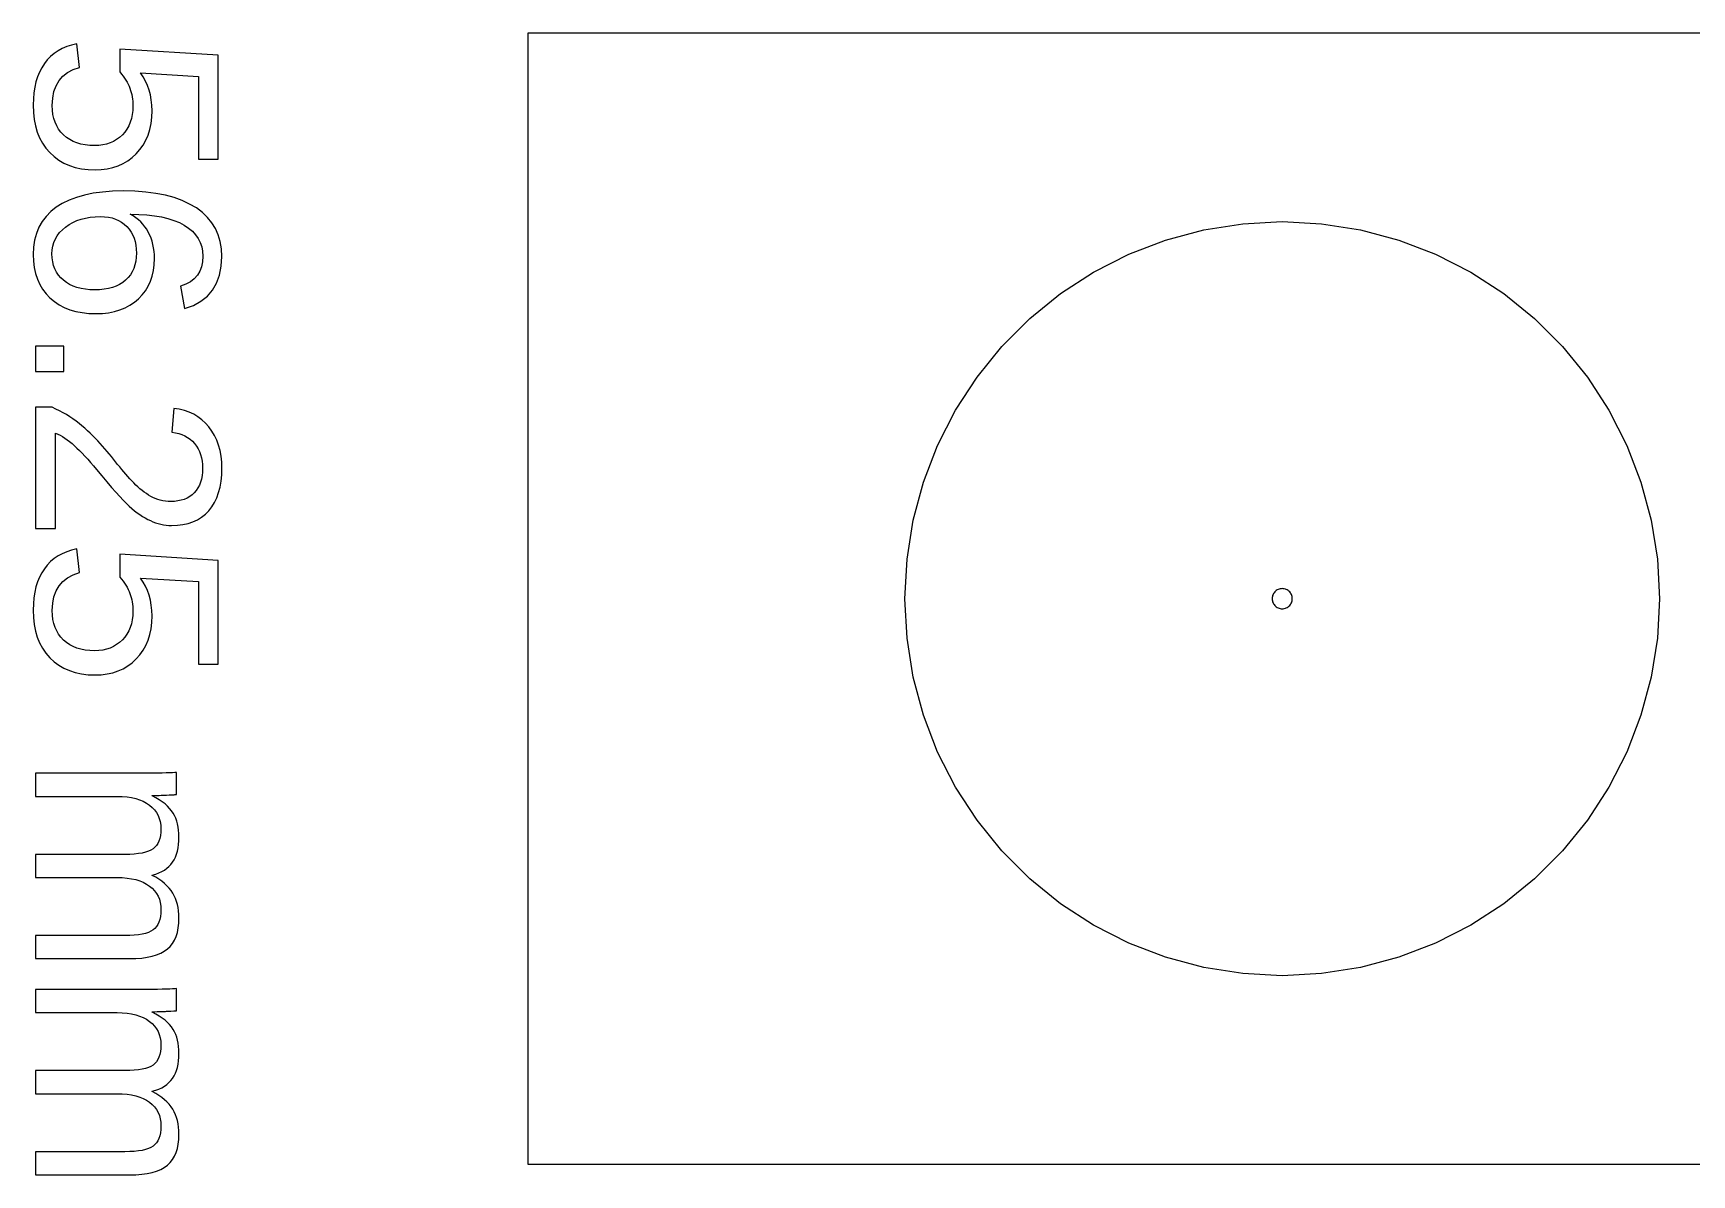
# Model space of a CAD drawing. Header units: metres. Extents: x -25 to 300, y -28 to 56.
# Drawn here: x -24.6 to 57.9, y -0.5 to 56.2 of the extents above; entities that cross this region are included whole.
import ezdxf

# ---------------------------------------------------------------- set-up
doc = ezdxf.new("R2010")
doc.units = ezdxf.units.M

msp = doc.modelspace()

# ---------------------------------------------------------------- linework, layer by layer
for p, q in [((300, 56.25), (0, 56.25)), ((0, 56.25), (0, 0)), ((-23.5414, 55.2385), (-23.7191, 55.0883)), ((-23.3481, 55.3709), (-23.5414, 55.2385)), ((-23.1393, 55.4853), (-23.3481, 55.3709)), ((-22.9149, 55.5817), (-23.1393, 55.4853)), ((-22.6751, 55.6603), (-22.9149, 55.5817)), ((-22.4197, 55.7209), (-22.6751, 55.6603)), ((-22.2845, 54.5465), (-22.4197, 55.7209)), ((-15.3857, 55.1527), (-20.2755, 55.4563)), ((-20.2755, 55.4563), (-20.2755, 54.3199)), ((-24.1581, 54.5309), (-24.2708, 54.3126)), ((-24.0281, 54.7339), (-24.1581, 54.5309)), ((-23.8813, 54.9201), (-24.0281, 54.7339)), ((-23.7191, 55.0883), (-23.8813, 54.9201)), ((-22.875, 54.2901), (-22.6008, 54.4363)), ((-22.6008, 54.4363), (-22.2845, 54.5465)), ((-15.3857, 49.9831), (-15.3857, 55.1527)), ((-24.4442, 53.8301), (-24.5049, 53.5658)), ((-24.3661, 54.079), (-24.4442, 53.8301)), ((-24.2708, 54.3126), (-24.3661, 54.079)), ((-23.5497, 53.3446), (-23.4443, 53.6351)), ((-23.4443, 53.6351), (-23.2967, 53.8896)), ((-23.2967, 53.8896), (-23.1069, 54.1079)), ((-23.1069, 54.1079), (-22.875, 54.2901)), ((-20.2755, 54.3199), (-20.19, 54.2184)), ((-20.19, 54.2184), (-20.1109, 54.1168)), ((-20.1109, 54.1168), (-20.0383, 54.0152)), ((-20.0383, 54.0152), (-19.9722, 53.9136)), ((-19.9722, 53.9136), (-19.9125, 53.812)), ((-19.9125, 53.812), (-19.8592, 53.7104)), ((-19.8592, 53.7104), (-19.8124, 53.6088)), ((-19.8124, 53.6088), (-19.7721, 53.5072)), ((-19.1192, 54.0741), (-19.2553, 54.2686)), ((-19.2553, 54.2686), (-16.3736, 54.0944)), ((-19.0013, 53.8682), (-19.1192, 54.0741)), ((-18.9015, 53.6507), (-19.0013, 53.8682)), ((-18.8199, 53.4218), (-18.9015, 53.6507)), ((-16.3736, 54.0944), (-16.3736, 49.9831)), ((-24.5742, 52.9913), (-24.5829, 52.6811)), ((-24.5482, 53.2862), (-24.5742, 52.9913)), ((-24.5049, 53.5658), (-24.5482, 53.2862)), ((-23.634, 52.6554), (-23.613, 53.0181)), ((-23.613, 53.0181), (-23.5497, 53.3446)), ((-19.7721, 53.5072), (-19.7373, 53.4044)), ((-19.7373, 53.4044), (-19.7071, 53.2996)), ((-19.7071, 53.2996), (-19.6816, 53.1927)), ((-19.6816, 53.1927), (-19.6607, 53.0839)), ((-19.6607, 53.0839), (-19.6445, 52.9731)), ((-19.6445, 52.9731), (-19.6329, 52.8604)), ((-19.6329, 52.8604), (-19.6259, 52.7456)), ((-18.7564, 53.1813), (-18.8199, 53.4218)), ((-18.711, 52.9293), (-18.7564, 53.1813)), ((-18.6838, 52.6659), (-18.711, 52.9293)), ((-24.5829, 52.6811), (-24.57, 52.3122)), ((-24.57, 52.3122), (-24.5315, 51.964)), ((-24.5315, 51.964), (-24.4673, 51.6365)), ((-23.6253, 52.4277), (-23.634, 52.6554)), ((-23.599, 52.2126), (-23.6253, 52.4277)), ((-23.5551, 52.0104), (-23.599, 52.2126)), ((-23.4937, 51.8208), (-23.5551, 52.0104)), ((-19.6976, 52.0036), (-19.7552, 51.8184)), ((-19.6565, 52.2004), (-19.6976, 52.0036)), ((-19.6318, 52.4088), (-19.6565, 52.2004)), ((-19.6236, 52.6288), (-19.6318, 52.4088)), ((-19.6259, 52.7456), (-19.6236, 52.6288)), ((-18.7238, 51.7536), (-18.687, 52.0637)), ((-18.687, 52.0637), (-18.6748, 52.3909)), ((-18.6748, 52.3909), (-18.6838, 52.6659)), ((-24.4673, 51.6365), (-24.3773, 51.3297)), ((-24.3773, 51.3297), (-24.2617, 51.0436)), ((-23.4147, 51.644), (-23.4937, 51.8208)), ((-23.3182, 51.4799), (-23.4147, 51.644)), ((-23.2041, 51.3285), (-23.3182, 51.4799)), ((-23.0725, 51.1898), (-23.2041, 51.3285)), ((-22.9256, 51.0658), (-23.0725, 51.1898)), ((-20.1499, 51.1936), (-20.2865, 51.0687)), ((-20.0265, 51.3324), (-20.1499, 51.1936)), ((-19.9196, 51.4828), (-20.0265, 51.3324)), ((-19.8292, 51.6448), (-19.9196, 51.4828)), ((-19.7552, 51.8184), (-19.8292, 51.6448)), ((-18.9811, 50.9257), (-18.8708, 51.1846)), ((-18.8708, 51.1846), (-18.785, 51.4606)), ((-18.785, 51.4606), (-18.7238, 51.7536)), ((-24.2617, 51.0436), (-24.1204, 50.7782)), ((-24.1204, 50.7782), (-23.9533, 50.5335)), ((-23.9533, 50.5335), (-23.7606, 50.3095)), ((-23.7606, 50.3095), (-23.5453, 50.109)), ((-22.7655, 50.9583), (-22.9256, 51.0658)), ((-22.5923, 50.8674), (-22.7655, 50.9583)), ((-22.4059, 50.793), (-22.5923, 50.8674)), ((-22.2063, 50.7351), (-22.4059, 50.793)), ((-21.9937, 50.6937), (-22.2063, 50.7351)), ((-21.7679, 50.6689), (-21.9937, 50.6937)), ((-21.5289, 50.6607), (-21.7679, 50.6689)), ((-21.3208, 50.669), (-21.5289, 50.6607)), ((-21.1229, 50.694), (-21.3208, 50.669)), ((-20.9353, 50.7356), (-21.1229, 50.694)), ((-20.7578, 50.7939), (-20.9353, 50.7356)), ((-20.5905, 50.8689), (-20.7578, 50.7939)), ((-20.4334, 50.9604), (-20.5905, 50.8689)), ((-20.2865, 51.0687), (-20.4334, 50.9604)), ((-19.459, 50.2514), (-19.2752, 50.4591)), ((-19.2752, 50.4591), (-19.1159, 50.6839)), ((-19.1159, 50.6839), (-18.9811, 50.9257)), ((-23.5453, 50.109), (-23.3108, 49.9352)), ((-23.3108, 49.9352), (-23.0573, 49.7881)), ((-23.0573, 49.7881), (-22.7847, 49.6678)), ((-22.7847, 49.6678), (-22.4929, 49.5742)), ((-22.4929, 49.5742), (-22.1821, 49.5074)), ((-22.1821, 49.5074), (-21.8522, 49.4673)), ((-21.8522, 49.4673), (-21.5032, 49.4539)), ((-21.5032, 49.4539), (-21.1956, 49.4664)), ((-21.1956, 49.4664), (-20.9029, 49.5038)), ((-20.9029, 49.5038), (-20.6251, 49.5661)), ((-20.6251, 49.5661), (-20.3621, 49.6533)), ((-20.3621, 49.6533), (-20.114, 49.7655)), ((-20.114, 49.7655), (-19.8808, 49.9025)), ((-19.8808, 49.9025), (-19.6624, 50.0645)), ((-19.6624, 50.0645), (-19.459, 50.2514)), ((-16.3736, 49.9831), (-15.3857, 49.9831)), ((-22.8004, 47.9433), (-23.1355, 47.7782)), ((-22.4328, 48.0829), (-22.8004, 47.9433)), ((-22.0326, 48.1972), (-22.4328, 48.0829)), ((-21.5998, 48.2861), (-22.0326, 48.1972)), ((-21.1345, 48.3496), (-21.5998, 48.2861)), ((-20.6366, 48.3877), (-21.1345, 48.3496)), ((-20.1061, 48.4004), (-20.6366, 48.3877)), ((-19.5316, 48.3872), (-20.1061, 48.4004)), ((-18.9914, 48.3476), (-19.5316, 48.3872)), ((-18.4855, 48.2816), (-18.9914, 48.3476)), ((-18.014, 48.1891), (-18.4855, 48.2816)), ((-17.5769, 48.0703), (-18.014, 48.1891)), ((-17.1741, 47.925), (-17.5769, 48.0703)), ((-16.8057, 47.7534), (-17.1741, 47.925)), ((-23.9389, 47.1357), (-24.1357, 46.8758)), ((-23.7063, 47.373), (-23.9389, 47.1357)), ((-23.438, 47.5877), (-23.7063, 47.373)), ((-23.1355, 47.7782), (-23.438, 47.5877)), ((-22.4128, 46.926), (-22.2022, 46.999)), ((-22.2022, 46.999), (-21.9797, 47.0559)), ((-21.9797, 47.0559), (-21.7453, 47.0965)), ((-21.7453, 47.0965), (-21.4989, 47.1208)), ((-21.4989, 47.1208), (-21.2405, 47.129)), ((-21.2405, 47.129), (-21.037, 47.1211)), ((-21.037, 47.1211), (-20.8447, 47.0977)), ((-20.8447, 47.0977), (-20.6637, 47.0587)), ((-20.6637, 47.0587), (-20.4939, 47.004)), ((-20.4939, 47.004), (-20.3354, 46.9338)), ((-19.6116, 47.162), (-19.754, 47.2451)), ((-19.754, 47.2451), (-19.328, 47.2365)), ((-19.4779, 47.0709), (-19.6116, 47.162)), ((-19.3531, 46.9717), (-19.4779, 47.0709)), ((-19.328, 47.2365), (-18.9279, 47.211)), ((-18.9279, 47.211), (-18.5538, 47.1684)), ((-18.5538, 47.1684), (-18.2056, 47.1087)), ((-18.2056, 47.1087), (-17.8833, 47.032)), ((-17.8833, 47.032), (-17.587, 46.9383)), ((-16.4716, 47.5553), (-16.8057, 47.7534)), ((-16.1742, 47.3326), (-16.4716, 47.5553)), ((-15.9165, 47.0876), (-16.1742, 47.3326)), ((-15.6985, 46.8201), (-15.9165, 47.0876)), ((-24.4219, 46.2884), (-24.5113, 45.9608)), ((-24.2967, 46.5934), (-24.4219, 46.2884)), ((-24.1357, 46.8758), (-24.2967, 46.5934)), ((-23.4787, 46.0162), (-23.3838, 46.1782)), ((-23.3838, 46.1782), (-23.2678, 46.3311)), ((-23.2678, 46.3311), (-23.1308, 46.4748)), ((-23.1308, 46.4748), (-22.9726, 46.6093)), ((-22.9726, 46.6093), (-22.7979, 46.7311)), ((-22.7979, 46.7311), (-22.6113, 46.8367)), ((-22.6113, 46.8367), (-22.4128, 46.926)), ((-20.3354, 46.9338), (-20.1881, 46.8479)), ((-20.1881, 46.8479), (-20.052, 46.7464)), ((-20.052, 46.7464), (-19.9272, 46.6293)), ((-19.9272, 46.6293), (-19.8154, 46.4993)), ((-19.8154, 46.4993), (-19.7186, 46.3595)), ((-19.7186, 46.3595), (-19.6366, 46.2098)), ((-19.6366, 46.2098), (-19.5696, 46.0504)), ((-19.237, 46.8644), (-19.3531, 46.9717)), ((-19.1297, 46.749), (-19.237, 46.8644)), ((-19.0311, 46.6255), (-19.1297, 46.749)), ((-18.9413, 46.4939), (-19.0311, 46.6255)), ((-18.8603, 46.3543), (-18.9413, 46.4939)), ((-18.7883, 46.2079), (-18.8603, 46.3543)), ((-18.7258, 46.0564), (-18.7883, 46.2079)), ((-17.587, 46.9383), (-17.3166, 46.8275)), ((-17.3166, 46.8275), (-17.0721, 46.6997)), ((-17.0721, 46.6997), (-16.8548, 46.5564)), ((-16.8548, 46.5564), (-16.6665, 46.399)), ((-16.6665, 46.399), (-16.5072, 46.2276)), ((-16.5072, 46.2276), (-16.3769, 46.0421)), ((-15.5201, 46.5303), (-15.6985, 46.8201)), ((-15.3814, 46.2182), (-15.5201, 46.5303)), ((-15.2822, 45.8837), (-15.3814, 46.2182)), ((31.7059, 45.9573), (33.6017, 46.4653)), ((33.6017, 46.4653), (35.5401, 46.7723)), ((35.5401, 46.7723), (37.5, 46.875)), ((37.5, 46.875), (39.4599, 46.7723)), ((39.4599, 46.7723), (41.3983, 46.4653)), ((41.3983, 46.4653), (43.2941, 45.9573)), ((-24.565, 45.6106), (-24.5829, 45.2379)), ((-24.5113, 45.9608), (-24.565, 45.6106)), ((-23.6474, 45.276), (-23.6368, 45.4748)), ((-23.6368, 45.4748), (-23.6052, 45.6645)), ((-23.6052, 45.6645), (-23.5525, 45.8449)), ((-23.5525, 45.8449), (-23.4787, 46.0162)), ((-19.5696, 46.0504), (-19.5175, 45.8813)), ((-19.5175, 45.8813), (-19.4802, 45.7023)), ((-19.4802, 45.7023), (-19.4578, 45.5135)), ((-19.4578, 45.5135), (-19.4504, 45.315)), ((-18.673, 45.8997), (-18.7258, 46.0564)), ((-18.6298, 45.7378), (-18.673, 45.8997)), ((-18.5962, 45.5707), (-18.6298, 45.7378)), ((-18.5722, 45.3983), (-18.5962, 45.5707)), ((-18.5578, 45.2208), (-18.5722, 45.3983)), ((-16.3769, 46.0421), (-16.2755, 45.8426)), ((-16.2755, 45.8426), (-16.2031, 45.6291)), ((-16.2031, 45.6291), (-16.1596, 45.4015)), ((-16.1596, 45.4015), (-16.1451, 45.1599)), ((-15.2228, 45.5268), (-15.2822, 45.8837)), ((-15.203, 45.1475), (-15.2228, 45.5268)), ((29.8737, 45.254), (31.7059, 45.9573)), ((43.2941, 45.9573), (45.1263, 45.254)), ((-24.5829, 45.2379), (-24.5698, 44.9034)), ((-24.5698, 44.9034), (-24.5307, 44.5875)), ((-24.5307, 44.5875), (-24.4654, 44.2902)), ((-23.6385, 45.072), (-23.6474, 45.276)), ((-23.6119, 44.8793), (-23.6385, 45.072)), ((-23.5676, 44.6979), (-23.6119, 44.8793)), ((-23.5056, 44.5277), (-23.5676, 44.6979)), ((-23.4258, 44.3688), (-23.5056, 44.5277)), ((-19.5851, 44.5453), (-19.6608, 44.3827)), ((-19.5262, 44.7198), (-19.5851, 44.5453)), ((-19.4841, 44.9063), (-19.5262, 44.7198)), ((-19.4588, 45.1047), (-19.4841, 44.9063)), ((-19.4504, 45.315), (-19.4588, 45.1047)), ((-18.6024, 44.441), (-18.5653, 44.7314)), ((-18.5653, 44.7314), (-18.5529, 45.0381)), ((-18.5529, 45.0381), (-18.5578, 45.2208)), ((-16.2145, 44.6331), (-16.3012, 44.4078)), ((-16.1625, 44.8838), (-16.2145, 44.6331)), ((-16.1451, 45.1599), (-16.1625, 44.8838)), ((-15.3187, 44.2134), (-15.2319, 44.6567)), ((-15.2319, 44.6567), (-15.203, 45.1475)), ((28.125, 44.363), (29.8737, 45.254)), ((45.1263, 45.254), (46.875, 44.363)), ((-24.4654, 44.2902), (-24.374, 44.0114)), ((-24.374, 44.0114), (-24.2565, 43.7513)), ((-24.2565, 43.7513), (-24.1129, 43.5097)), ((-23.3283, 44.2212), (-23.4258, 44.3688)), ((-23.2131, 44.0849), (-23.3283, 44.2212)), ((-23.0802, 43.9598), (-23.2131, 44.0849)), ((-22.9315, 43.8478), (-23.0802, 43.9598)), ((-22.7695, 43.7508), (-22.9315, 43.8478)), ((-22.5943, 43.6687), (-22.7695, 43.7508)), ((-20.2863, 43.7545), (-20.4563, 43.6713)), ((-20.1306, 43.8529), (-20.2863, 43.7545)), ((-19.9891, 43.9664), (-20.1306, 43.8529)), ((-19.8628, 44.0933), (-19.9891, 43.9664)), ((-19.7534, 44.232), (-19.8628, 44.0933)), ((-19.6608, 44.3827), (-19.7534, 44.232)), ((-18.8619, 43.6675), (-18.7507, 43.9091)), ((-18.7507, 43.9091), (-18.6642, 44.1669)), ((-18.6642, 44.1669), (-18.6024, 44.441)), ((-16.9947, 43.761), (-17.2548, 43.6629)), ((-16.7693, 43.8845), (-16.9947, 43.761)), ((-16.5786, 44.0335), (-16.7693, 43.8845)), ((-16.4226, 44.2079), (-16.5786, 44.0335)), ((-16.3012, 44.4078), (-16.4226, 44.2079)), ((-15.666, 43.4697), (-15.4634, 43.8177)), ((-15.4634, 43.8177), (-15.3187, 44.2134)), ((26.479, 43.2941), (28.125, 44.363)), ((46.875, 44.363), (48.521, 43.2941)), ((-24.1129, 43.5097), (-23.9431, 43.2867)), ((-23.9431, 43.2867), (-23.7473, 43.0823)), ((-23.7473, 43.0823), (-23.5289, 42.8992)), ((-23.5289, 42.8992), (-23.2915, 42.7405)), ((-22.4059, 43.6015), (-22.5943, 43.6687)), ((-22.2041, 43.5492), (-22.4059, 43.6015)), ((-21.9892, 43.5119), (-22.2041, 43.5492)), ((-21.7609, 43.4895), (-21.9892, 43.5119)), ((-21.5194, 43.482), (-21.7609, 43.4895)), ((-21.2783, 43.4896), (-21.5194, 43.482)), ((-21.0515, 43.5123), (-21.2783, 43.4896)), ((-20.8389, 43.5502), (-21.0515, 43.5123)), ((-20.6405, 43.6031), (-20.8389, 43.5502)), ((-20.4563, 43.6713), (-20.6405, 43.6031)), ((-19.5498, 42.8671), (-19.3438, 43.0405)), ((-19.3438, 43.0405), (-19.1584, 43.2332)), ((-19.1584, 43.2332), (-18.9978, 43.4422)), ((-18.9978, 43.4422), (-18.8619, 43.6675)), ((-17.2548, 43.6629), (-17.055, 42.5532)), ((-16.6209, 42.7109), (-16.2447, 42.9162)), ((-16.2447, 42.9162), (-15.9264, 43.1692)), ((-15.9264, 43.1692), (-15.666, 43.4697)), ((24.9538, 42.059), (26.479, 43.2941)), ((48.521, 43.2941), (50.0462, 42.059)), ((-23.2915, 42.7405), (-23.0351, 42.6062)), ((-23.0351, 42.6062), (-22.7597, 42.4963)), ((-22.7597, 42.4963), (-22.4653, 42.4109)), ((-22.4653, 42.4109), (-22.1518, 42.3498)), ((-22.1518, 42.3498), (-21.8194, 42.3132)), ((-21.8194, 42.3132), (-21.468, 42.301)), ((-21.468, 42.301), (-21.1429, 42.3125)), ((-21.1429, 42.3125), (-20.8349, 42.3472)), ((-20.8349, 42.3472), (-20.5438, 42.405)), ((-20.5438, 42.405), (-20.2698, 42.4859)), ((-20.2698, 42.4859), (-20.0128, 42.5898)), ((-20.0128, 42.5898), (-19.7728, 42.7169)), ((-19.7728, 42.7169), (-19.5498, 42.8671)), ((-17.055, 42.5532), (-16.6209, 42.7109)), ((23.566, 40.6712), (24.9538, 42.059)), ((50.0462, 42.059), (51.434, 40.6712)), ((-23.0602, 40.686), (-24.4611, 40.686)), ((-24.4611, 40.686), (-24.4611, 39.4278)), ((-23.0602, 39.4278), (-23.0602, 40.686)), ((22.3309, 39.146), (23.566, 40.6712)), ((51.434, 40.6712), (52.6691, 39.146)), ((-24.4611, 39.4278), (-23.0602, 39.4278)), ((21.262, 37.5), (22.3309, 39.146)), ((52.6691, 39.146), (53.738, 37.5)), ((-23.6407, 37.6419), (-24.4611, 37.6419)), ((-24.4611, 37.6419), (-24.4611, 31.6205)), ((-23.4541, 37.5573), (-23.6407, 37.6419)), ((-23.2731, 37.4682), (-23.4541, 37.5573)), ((-23.0976, 37.3746), (-23.2731, 37.4682)), ((-22.9277, 37.2765), (-23.0976, 37.3746)), ((-22.7633, 37.1738), (-22.9277, 37.2765)), ((-22.6045, 37.0666), (-22.7633, 37.1738)), ((-17.5841, 37.5896), (-17.6936, 36.4028)), ((-17.3184, 37.5468), (-17.5841, 37.5896)), ((-17.0666, 37.4832), (-17.3184, 37.5468)), ((-16.8288, 37.3987), (-17.0666, 37.4832)), ((-16.6048, 37.2934), (-16.8288, 37.3987)), ((-16.3948, 37.1672), (-16.6048, 37.2934)), ((-16.1987, 37.0202), (-16.3948, 37.1672)), ((20.371, 35.7513), (21.262, 37.5)), ((53.738, 37.5), (54.629, 35.7513)), ((-23.4732, 36.3638), (-23.3594, 36.3116)), ((-23.4732, 31.6205), (-23.4732, 36.3638)), ((-23.3594, 36.3116), (-23.2444, 36.2518)), ((-22.4512, 36.9549), (-22.6045, 37.0666)), ((-22.3036, 36.8387), (-22.4512, 36.9549)), ((-22.1604, 36.7192), (-22.3036, 36.8387)), ((-22.0207, 36.5983), (-22.1604, 36.7192)), ((-21.8844, 36.4758), (-22.0207, 36.5983)), ((-21.7516, 36.3519), (-21.8844, 36.4758)), ((-21.6222, 36.2265), (-21.7516, 36.3519)), ((-17.6936, 36.4028), (-17.5164, 36.3757)), ((-17.5164, 36.3757), (-17.3495, 36.3361)), ((-17.3495, 36.3361), (-17.1927, 36.2842)), ((-17.1927, 36.2842), (-17.0462, 36.2198)), ((-16.0165, 36.8523), (-16.1987, 37.0202)), ((-15.8482, 36.6636), (-16.0165, 36.8523)), ((-15.697, 36.4573), (-15.8482, 36.6636)), ((-15.5659, 36.2368), (-15.697, 36.4573)), ((-23.2444, 36.2518), (-23.1284, 36.1844)), ((-23.1284, 36.1844), (-23.0112, 36.1092)), ((-23.0112, 36.1092), (-22.8928, 36.0264)), ((-22.8928, 36.0264), (-22.7734, 35.9359)), ((-22.7734, 35.9359), (-22.6528, 35.8377)), ((-22.6528, 35.8377), (-22.531, 35.7319)), ((-22.531, 35.7319), (-22.4069, 35.6172)), ((-22.4069, 35.6172), (-22.279, 35.4931)), ((-22.279, 35.4931), (-22.1473, 35.3595)), ((-21.4963, 36.0996), (-21.6222, 36.2265)), ((-21.3738, 35.9712), (-21.4963, 36.0996)), ((-21.2548, 35.8413), (-21.3738, 35.9712)), ((-21.1386, 35.7106), (-21.2548, 35.8413)), ((-21.0244, 35.5802), (-21.1386, 35.7106)), ((-20.9124, 35.4502), (-21.0244, 35.5802)), ((-20.8025, 35.3205), (-20.9124, 35.4502)), ((-17.0462, 36.2198), (-16.9098, 36.1431)), ((-16.9098, 36.1431), (-16.7837, 36.0539)), ((-16.7837, 36.0539), (-16.6677, 35.9524)), ((-16.6677, 35.9524), (-16.562, 35.8384)), ((-16.562, 35.8384), (-16.4674, 35.714)), ((-16.4674, 35.714), (-16.3855, 35.5814)), ((-16.3855, 35.5814), (-16.3161, 35.4406)), ((-15.455, 36.002), (-15.5659, 36.2368)), ((-15.3643, 35.753), (-15.455, 36.002)), ((-15.2937, 35.4898), (-15.3643, 35.753)), ((-15.2433, 35.2123), (-15.2937, 35.4898)), ((19.6677, 33.9191), (20.371, 35.7513)), ((54.629, 35.7513), (55.3323, 33.9191)), ((-22.1473, 35.3595), (-22.0119, 35.2165)), ((-22.0119, 35.2165), (-21.8727, 35.064)), ((-21.8727, 35.064), (-21.7298, 34.9021)), ((-21.7298, 34.9021), (-21.5832, 34.7307)), ((-21.5832, 34.7307), (-21.4328, 34.5498)), ((-20.6947, 35.1911), (-20.8025, 35.3205)), ((-20.589, 35.062), (-20.6947, 35.1911)), ((-20.4855, 34.9333), (-20.589, 35.062)), ((-20.384, 34.8049), (-20.4855, 34.9333)), ((-20.2836, 34.6782), (-20.384, 34.8049)), ((-20.1832, 34.5547), (-20.2836, 34.6782)), ((-16.3161, 35.4406), (-16.2593, 35.2917)), ((-16.2593, 35.2917), (-16.2152, 35.1346)), ((-16.2152, 35.1346), (-16.1837, 34.9694)), ((-16.1837, 34.9694), (-16.1648, 34.7961)), ((-16.1648, 34.7961), (-16.1585, 34.6145)), ((-15.213, 34.9205), (-15.2433, 35.2123)), ((-15.203, 34.6145), (-15.213, 34.9205)), ((-21.4328, 34.5498), (-21.1667, 34.2263)), ((-21.1667, 34.2263), (-20.9187, 33.9301)), ((-20.9187, 33.9301), (-20.6886, 33.661)), ((-20.0828, 34.4342), (-20.1832, 34.5547)), ((-19.9824, 34.3169), (-20.0828, 34.4342)), ((-19.882, 34.2027), (-19.9824, 34.3169)), ((-19.7816, 34.0916), (-19.882, 34.2027)), ((-19.6812, 33.9837), (-19.7816, 34.0916)), ((-19.5808, 33.8789), (-19.6812, 33.9837)), ((-19.4798, 33.7781), (-19.5808, 33.8789)), ((-16.2624, 33.9189), (-16.3209, 33.7717)), ((-16.2169, 34.0767), (-16.2624, 33.9189)), ((-16.1844, 34.2453), (-16.2169, 34.0767)), ((-16.165, 34.4246), (-16.1844, 34.2453)), ((-16.1585, 34.6145), (-16.165, 34.4246)), ((-15.2945, 33.6733), (-15.2437, 33.9672)), ((-15.2437, 33.9672), (-15.2131, 34.2809)), ((-15.2131, 34.2809), (-15.203, 34.6145)), ((19.1597, 32.0233), (19.6677, 33.9191)), ((55.3323, 33.9191), (55.8403, 32.0233)), ((-20.6886, 33.661), (-20.4765, 33.4192)), ((-20.4765, 33.4192), (-20.2825, 33.2047)), ((-20.2825, 33.2047), (-20.1064, 33.0174)), ((-20.1064, 33.0174), (-19.9483, 32.8573)), ((-19.3776, 33.6823), (-19.4798, 33.7781)), ((-19.2742, 33.5913), (-19.3776, 33.6823)), ((-19.1696, 33.5054), (-19.2742, 33.5913)), ((-19.0639, 33.4243), (-19.1696, 33.5054)), ((-18.9569, 33.3482), (-19.0639, 33.4243)), ((-18.8488, 33.277), (-18.9569, 33.3482)), ((-18.7395, 33.2108), (-18.8488, 33.277)), ((-18.6275, 33.151), (-18.7395, 33.2108)), ((-18.5119, 33.0992), (-18.6275, 33.151)), ((-18.3927, 33.0554), (-18.5119, 33.0992)), ((-18.2698, 33.0195), (-18.3927, 33.0554)), ((-18.1433, 32.9916), (-18.2698, 33.0195)), ((-18.0132, 32.9717), (-18.1433, 32.9916)), ((-17.3868, 32.9832), (-17.5592, 32.9626)), ((-17.225, 33.0174), (-17.3868, 32.9832)), ((-17.0738, 33.0654), (-17.225, 33.0174)), ((-16.9331, 33.1271), (-17.0738, 33.0654)), ((-16.8029, 33.2025), (-16.9331, 33.1271)), ((-16.6834, 33.2916), (-16.8029, 33.2025)), ((-16.5744, 33.3945), (-16.6834, 33.2916)), ((-16.4769, 33.5095), (-16.5744, 33.3945)), ((-16.3924, 33.6353), (-16.4769, 33.5095)), ((-16.3209, 33.7717), (-16.3924, 33.6353)), ((-15.5691, 32.9108), (-15.4572, 33.1451)), ((-15.4572, 33.1451), (-15.3657, 33.3992)), ((-15.3657, 33.3992), (-15.2945, 33.6733)), ((-19.9483, 32.8573), (-19.8082, 32.7245)), ((-19.8082, 32.7245), (-19.6769, 32.6087)), ((-19.6769, 32.6087), (-19.5456, 32.5004)), ((-19.5456, 32.5004), (-19.4144, 32.3994)), ((-19.4144, 32.3994), (-19.2831, 32.3057)), ((-19.2831, 32.3057), (-19.1519, 32.2195)), ((-19.1519, 32.2195), (-19.0208, 32.1406)), ((-17.8795, 32.9597), (-18.0132, 32.9717)), ((-17.7421, 32.9557), (-17.8795, 32.9597)), ((-17.5592, 32.9626), (-17.7421, 32.9557)), ((-16.4191, 32.0512), (-16.2136, 32.1783)), ((-16.2136, 32.1783), (-16.0252, 32.3285)), ((-16.0252, 32.3285), (-15.8539, 32.5018)), ((-15.8539, 32.5018), (-15.7014, 32.6963)), ((-15.7014, 32.6963), (-15.5691, 32.9108)), ((-24.4611, 31.6205), (-23.4732, 31.6205)), ((-19.0208, 32.1406), (-18.8896, 32.0691)), ((-18.8896, 32.0691), (-18.7585, 32.005)), ((-18.7585, 32.005), (-18.6273, 31.9481)), ((-18.6273, 31.9481), (-18.4959, 31.8988)), ((-18.4959, 31.8988), (-18.3643, 31.8571)), ((-18.3643, 31.8571), (-18.2325, 31.823)), ((-18.2325, 31.823), (-18.1004, 31.7964)), ((-18.1004, 31.7964), (-17.9682, 31.7775)), ((-17.9682, 31.7775), (-17.8357, 31.7661)), ((-17.8357, 31.7661), (-17.7031, 31.7623)), ((-17.7031, 31.7623), (-17.4121, 31.7739)), ((-17.4121, 31.7739), (-17.1382, 31.8085)), ((-17.1382, 31.8085), (-16.8814, 31.8663)), ((-16.8814, 31.8663), (-16.6417, 31.9472)), ((-16.6417, 31.9472), (-16.4191, 32.0512)), ((18.8527, 30.0849), (19.1597, 32.0233)), ((55.8403, 32.0233), (56.1473, 30.0849)), ((-22.6751, 30.5378), (-22.9149, 30.4593)), ((-22.4197, 30.5984), (-22.6751, 30.5378)), ((-22.2845, 29.424), (-22.4197, 30.5984)), ((-23.8813, 29.7976), (-24.0281, 29.6115)), ((-23.7191, 29.9658), (-23.8813, 29.7976)), ((-23.5414, 30.1161), (-23.7191, 29.9658)), ((-23.3481, 30.2484), (-23.5414, 30.1161)), ((-23.1393, 30.3628), (-23.3481, 30.2484)), ((-22.9149, 30.4593), (-23.1393, 30.3628)), ((-15.3857, 30.0302), (-20.2755, 30.3338)), ((-20.2755, 30.3338), (-20.2755, 29.1975)), ((-15.3857, 24.8606), (-15.3857, 30.0302)), ((18.75, 28.125), (18.8527, 30.0849)), ((56.1473, 30.0849), (56.25, 28.125)), ((-24.3661, 28.9566), (-24.4442, 28.7076)), ((-24.2708, 29.1902), (-24.3661, 28.9566)), ((-24.1581, 29.4085), (-24.2708, 29.1902)), ((-24.0281, 29.6115), (-24.1581, 29.4085)), ((-23.2967, 28.7671), (-23.1069, 28.9854)), ((-23.1069, 28.9854), (-22.875, 29.1677)), ((-22.875, 29.1677), (-22.6008, 29.3139)), ((-22.6008, 29.3139), (-22.2845, 29.424)), ((-20.2755, 29.1975), (-20.19, 29.0959)), ((-20.19, 29.0959), (-20.1109, 28.9943)), ((-20.1109, 28.9943), (-20.0383, 28.8927)), ((-20.0383, 28.8927), (-19.9722, 28.7911)), ((-19.1192, 28.9517), (-19.2553, 29.1461)), ((-19.2553, 29.1461), (-16.3736, 28.972)), ((-19.0013, 28.7457), (-19.1192, 28.9517)), ((-16.3736, 28.972), (-16.3736, 24.8606)), ((-24.5482, 28.1638), (-24.5742, 27.8689)), ((-24.5049, 28.4434), (-24.5482, 28.1638)), ((-24.4442, 28.7076), (-24.5049, 28.4434)), ((-23.613, 27.8956), (-23.5497, 28.2222)), ((-23.5497, 28.2222), (-23.4443, 28.5127)), ((-23.4443, 28.5127), (-23.2967, 28.7671)), ((-19.9722, 28.7911), (-19.9125, 28.6895)), ((-19.9125, 28.6895), (-19.8592, 28.588)), ((-19.8592, 28.588), (-19.8124, 28.4864)), ((-19.8124, 28.4864), (-19.7721, 28.3848)), ((-19.7721, 28.3848), (-19.7373, 28.2819)), ((-19.7373, 28.2819), (-19.7071, 28.1771)), ((-19.7071, 28.1771), (-19.6816, 28.0703)), ((-19.6816, 28.0703), (-19.6607, 27.9615)), ((-18.9015, 28.5283), (-19.0013, 28.7457)), ((-18.8199, 28.2993), (-18.9015, 28.5283)), ((-18.7564, 28.0589), (-18.8199, 28.2993)), ((-18.711, 27.8069), (-18.7564, 28.0589)), ((18.8527, 26.1651), (18.75, 28.125)), ((37.0027, 28.1773), (37, 28.125)), ((37, 28.125), (37.0027, 28.0727)), ((37.0109, 28.2289), (37.0027, 28.1773)), ((37.0027, 28.0727), (37.0109, 28.021)), ((37.0245, 28.2795), (37.0109, 28.2289)), ((37.0432, 28.3284), (37.0245, 28.2795)), ((37.067, 28.375), (37.0432, 28.3284)), ((37.0955, 28.4189), (37.067, 28.375)), ((37.1284, 28.4596), (37.0955, 28.4189)), ((37.1654, 28.4966), (37.1284, 28.4596)), ((37.2061, 28.5295), (37.1654, 28.4966)), ((37.25, 28.558), (37.2061, 28.5295)), ((37.2966, 28.5818), (37.25, 28.558)), ((37.3455, 28.6005), (37.2966, 28.5818)), ((37.396, 28.6141), (37.3455, 28.6005)), ((37.4477, 28.6223), (37.396, 28.6141)), ((37.5, 28.625), (37.4477, 28.6223)), ((37.5523, 28.6223), (37.5, 28.625)), ((37.6039, 28.6141), (37.5523, 28.6223)), ((37.6545, 28.6005), (37.6039, 28.6141)), ((37.7034, 28.5818), (37.6545, 28.6005)), ((37.75, 28.558), (37.7034, 28.5818)), ((37.7939, 28.5295), (37.75, 28.558)), ((37.8346, 28.4966), (37.7939, 28.5295)), ((37.8716, 28.4596), (37.8346, 28.4966)), ((37.9045, 28.4189), (37.8716, 28.4596)), ((37.933, 28.375), (37.9045, 28.4189)), ((37.9568, 28.3284), (37.933, 28.375)), ((37.9755, 28.2795), (37.9568, 28.3284)), ((37.9891, 28.2289), (37.9755, 28.2795)), ((37.9973, 28.1773), (37.9891, 28.2289)), ((37.9891, 28.021), (37.9973, 28.0727)), ((38, 28.125), (37.9973, 28.1773)), ((37.9973, 28.0727), (38, 28.125)), ((56.25, 28.125), (56.1473, 26.1651)), ((-24.5742, 27.8689), (-24.5829, 27.5587)), ((-24.5829, 27.5587), (-24.57, 27.1898)), ((-23.634, 27.533), (-23.613, 27.8956)), ((-23.6253, 27.3052), (-23.634, 27.533)), ((-23.599, 27.0902), (-23.6253, 27.3052)), ((-19.6607, 27.9615), (-19.6445, 27.8507)), ((-19.6318, 27.2863), (-19.6565, 27.078)), ((-19.6445, 27.8507), (-19.6329, 27.7379)), ((-19.6329, 27.7379), (-19.6259, 27.6231)), ((-19.6236, 27.5063), (-19.6318, 27.2863)), ((-19.6259, 27.6231), (-19.6236, 27.5063)), ((-18.6838, 27.5434), (-18.711, 27.8069)), ((-18.687, 26.9412), (-18.6748, 27.2684)), ((-18.6748, 27.2684), (-18.6838, 27.5434)), ((37.0109, 28.021), (37.0245, 27.9705)), ((37.0245, 27.9705), (37.0432, 27.9216)), ((37.0432, 27.9216), (37.067, 27.875)), ((37.067, 27.875), (37.0955, 27.8311)), ((37.0955, 27.8311), (37.1284, 27.7904)), ((37.1284, 27.7904), (37.1654, 27.7534)), ((37.1654, 27.7534), (37.2061, 27.7205)), ((37.2061, 27.7205), (37.25, 27.692)), ((37.25, 27.692), (37.2966, 27.6682)), ((37.2966, 27.6682), (37.3455, 27.6495)), ((37.3455, 27.6495), (37.396, 27.6359)), ((37.396, 27.6359), (37.4477, 27.6277)), ((37.4477, 27.6277), (37.5, 27.625)), ((37.5, 27.625), (37.5523, 27.6277)), ((37.5523, 27.6277), (37.6039, 27.6359)), ((37.6039, 27.6359), (37.6545, 27.6495)), ((37.6545, 27.6495), (37.7034, 27.6682)), ((37.7034, 27.6682), (37.75, 27.692)), ((37.75, 27.692), (37.7939, 27.7205)), ((37.7939, 27.7205), (37.8346, 27.7534)), ((37.8346, 27.7534), (37.8716, 27.7904)), ((37.8716, 27.7904), (37.9045, 27.8311)), ((37.9045, 27.8311), (37.933, 27.875)), ((37.933, 27.875), (37.9568, 27.9216)), ((37.9568, 27.9216), (37.9755, 27.9705)), ((37.9755, 27.9705), (37.9891, 28.021)), ((-24.57, 27.1898), (-24.5315, 26.8416)), ((-24.5315, 26.8416), (-24.4673, 26.5141)), ((-24.4673, 26.5141), (-24.3773, 26.2073)), ((-23.5551, 26.8879), (-23.599, 27.0902)), ((-23.4937, 26.6983), (-23.5551, 26.8879)), ((-23.4147, 26.5215), (-23.4937, 26.6983)), ((-23.3182, 26.3574), (-23.4147, 26.5215)), ((-19.8292, 26.5224), (-19.9196, 26.3604)), ((-19.7552, 26.696), (-19.8292, 26.5224)), ((-19.6976, 26.8812), (-19.7552, 26.696)), ((-19.6565, 27.078), (-19.6976, 26.8812)), ((-18.785, 26.3381), (-18.7238, 26.6311)), ((-18.7238, 26.6311), (-18.687, 26.9412)), ((-24.3773, 26.2073), (-24.2617, 25.9212)), ((-24.2617, 25.9212), (-24.1204, 25.6558)), ((-24.1204, 25.6558), (-23.9533, 25.4111)), ((-23.2041, 26.206), (-23.3182, 26.3574)), ((-23.0725, 26.0674), (-23.2041, 26.206)), ((-22.9256, 25.9433), (-23.0725, 26.0674)), ((-22.7655, 25.8359), (-22.9256, 25.9433)), ((-22.5923, 25.7449), (-22.7655, 25.8359)), ((-22.4059, 25.6705), (-22.5923, 25.7449)), ((-22.2063, 25.6126), (-22.4059, 25.6705)), ((-21.9937, 25.5713), (-22.2063, 25.6126)), ((-21.7679, 25.5465), (-21.9937, 25.5713)), ((-21.1229, 25.5715), (-21.3208, 25.5466)), ((-20.9353, 25.6132), (-21.1229, 25.5715)), ((-20.7578, 25.6715), (-20.9353, 25.6132)), ((-20.5905, 25.7464), (-20.7578, 25.6715)), ((-20.4334, 25.838), (-20.5905, 25.7464)), ((-20.2865, 25.9463), (-20.4334, 25.838)), ((-20.1499, 26.0712), (-20.2865, 25.9463)), ((-20.0265, 26.21), (-20.1499, 26.0712)), ((-19.9196, 26.3604), (-20.0265, 26.21)), ((-19.2752, 25.3367), (-19.1159, 25.5614)), ((-19.1159, 25.5614), (-18.9811, 25.8032)), ((-18.9811, 25.8032), (-18.8708, 26.0621)), ((-18.8708, 26.0621), (-18.785, 26.3381)), ((19.1597, 24.2267), (18.8527, 26.1651)), ((56.1473, 26.1651), (55.8403, 24.2267)), ((-23.9533, 25.4111), (-23.7606, 25.1871)), ((-23.7606, 25.1871), (-23.5453, 24.9865)), ((-23.5453, 24.9865), (-23.3108, 24.8127)), ((-23.3108, 24.8127), (-23.0573, 24.6657)), ((-21.5289, 25.5382), (-21.7679, 25.5465)), ((-21.3208, 25.5466), (-21.5289, 25.5382)), ((-20.114, 24.643), (-19.8808, 24.7801)), ((-19.8808, 24.7801), (-19.6624, 24.9421)), ((-19.6624, 24.9421), (-19.459, 25.129)), ((-19.459, 25.129), (-19.2752, 25.3367)), ((-16.3736, 24.8606), (-15.3857, 24.8606)), ((-23.0573, 24.6657), (-22.7847, 24.5454)), ((-22.7847, 24.5454), (-22.4929, 24.4518)), ((-22.4929, 24.4518), (-22.1821, 24.3849)), ((-22.1821, 24.3849), (-21.8522, 24.3448)), ((-21.8522, 24.3448), (-21.5032, 24.3315)), ((-21.5032, 24.3315), (-21.1956, 24.3439)), ((-21.1956, 24.3439), (-20.9029, 24.3813)), ((-20.9029, 24.3813), (-20.6251, 24.4436)), ((-20.6251, 24.4436), (-20.3621, 24.5309)), ((-20.3621, 24.5309), (-20.114, 24.643)), ((19.6677, 22.3309), (19.1597, 24.2267)), ((55.8403, 24.2267), (55.3323, 22.3309)), ((20.371, 20.4987), (19.6677, 22.3309)), ((55.3323, 22.3309), (54.629, 20.4987)), ((21.262, 18.75), (20.371, 20.4987)), ((54.629, 20.4987), (53.738, 18.75)), ((-18.9517, 19.4459), (-24.4611, 19.4459)), ((-24.4611, 19.4459), (-24.4611, 18.2905)), ((-18.6608, 19.4465), (-18.9517, 19.4459)), ((-18.3997, 19.4483), (-18.6608, 19.4465)), ((-18.1682, 19.4514), (-18.3997, 19.4483)), ((-17.9664, 19.4557), (-18.1682, 19.4514)), ((-17.7944, 19.4612), (-17.9664, 19.4557)), ((-17.6521, 19.4679), (-17.7944, 19.4612)), ((-17.5395, 19.4758), (-17.6521, 19.4679)), ((-17.4566, 19.4849), (-17.5395, 19.4758)), ((-17.4566, 18.3876), (-17.4566, 19.4849)), ((-24.4611, 18.2905), (-20.4059, 18.2905)), ((-20.4059, 18.2905), (-20.1543, 18.2838)), ((-20.1543, 18.2838), (-19.9173, 18.2635)), ((-19.9173, 18.2635), (-19.6949, 18.2298)), ((-19.6949, 18.2298), (-19.487, 18.1825)), ((-19.487, 18.1825), (-19.2938, 18.1218)), ((-18.6605, 18.3353), (-18.5371, 18.3385)), ((-18.6605, 18.3162), (-18.6605, 18.3353)), ((-18.4817, 18.221), (-18.6605, 18.3162)), ((-18.5371, 18.3385), (-18.424, 18.3417)), ((-18.3171, 18.1224), (-18.4817, 18.221)), ((-18.424, 18.3417), (-18.3212, 18.3447)), ((-18.3212, 18.3447), (-18.2287, 18.3476)), ((-18.2287, 18.3476), (-18.1463, 18.3504)), ((-18.1463, 18.3504), (-18.0743, 18.3531)), ((-18.0743, 18.3531), (-18.0125, 18.3557)), ((-18.0125, 18.3557), (-17.961, 18.3581)), ((-17.961, 18.3581), (-17.8278, 18.3649)), ((-17.8278, 18.3649), (-17.7457, 18.3689)), ((-17.7457, 18.3689), (-17.5985, 18.3759)), ((-17.5985, 18.3759), (-17.5677, 18.3776)), ((-17.5677, 18.3776), (-17.5405, 18.3793)), ((-17.5405, 18.3793), (-17.5168, 18.381)), ((-17.5168, 18.381), (-17.4965, 18.3826)), ((-17.4965, 18.3826), (-17.4797, 18.3843)), ((-17.4797, 18.3843), (-17.4664, 18.386)), ((-17.4664, 18.386), (-17.4566, 18.3876)), ((22.3309, 17.104), (21.262, 18.75)), ((53.738, 18.75), (52.6691, 17.104)), ((-19.2938, 18.1218), (-19.115, 18.0475)), ((-19.115, 18.0475), (-18.9509, 17.9597)), ((-18.9509, 17.9597), (-18.8013, 17.8585)), ((-18.8013, 17.8585), (-18.668, 17.7454)), ((-18.668, 17.7454), (-18.5524, 17.6227)), ((-18.5524, 17.6227), (-18.4545, 17.4903)), ((-18.4545, 17.4903), (-18.3745, 17.3484)), ((-18.3745, 17.3484), (-18.3123, 17.1967)), ((-18.1666, 18.0203), (-18.3171, 18.1224)), ((-18.0302, 17.9149), (-18.1666, 18.0203)), ((-17.908, 17.806), (-18.0302, 17.9149)), ((-17.7999, 17.6936), (-17.908, 17.806)), ((-17.7059, 17.5779), (-17.7999, 17.6936)), ((-17.626, 17.4588), (-17.7059, 17.5779)), ((-17.5577, 17.3343), (-17.626, 17.4588)), ((-17.4986, 17.2032), (-17.5577, 17.3343)), ((-18.3123, 17.1967), (-18.2678, 17.0355)), ((-18.2678, 17.0355), (-18.2411, 16.8646)), ((-18.2383, 16.5102), (-18.2565, 16.3503)), ((-18.2411, 16.8646), (-18.2322, 16.6841)), ((-18.2322, 16.6841), (-18.2383, 16.5102)), ((-17.4485, 17.0655), (-17.4986, 17.2032)), ((-17.4076, 16.921), (-17.4485, 17.0655)), ((-17.3757, 16.77), (-17.4076, 16.921)), ((-17.353, 16.6122), (-17.3757, 16.77)), ((-17.3393, 16.4478), (-17.353, 16.6122)), ((23.566, 15.5788), (22.3309, 17.104)), ((52.6691, 17.104), (51.434, 15.5788)), ((-18.6205, 15.6838), (-18.7274, 15.6187)), ((-18.5295, 15.7601), (-18.6205, 15.6838)), ((-18.4506, 15.8502), (-18.5295, 15.7601)), ((-18.3839, 15.9543), (-18.4506, 15.8502)), ((-18.3293, 16.0724), (-18.3839, 15.9543)), ((-18.2868, 16.2044), (-18.3293, 16.0724)), ((-18.2565, 16.3503), (-18.2868, 16.2044)), ((-17.414, 15.5663), (-17.3793, 15.7283)), ((-17.3793, 15.7283), (-17.3546, 15.9007)), ((-17.3546, 15.9007), (-17.3397, 16.0835)), ((-17.3397, 16.0835), (-17.3348, 16.2767)), ((-17.3348, 16.2767), (-17.3393, 16.4478)), ((-20.0243, 15.4059), (-24.4611, 15.4059)), ((-24.4611, 15.4059), (-24.4611, 14.2572)), ((-19.7802, 15.4103), (-20.0243, 15.4059)), ((-19.5557, 15.4233), (-19.7802, 15.4103)), ((-19.3509, 15.445), (-19.5557, 15.4233)), ((-19.1656, 15.4754), (-19.3509, 15.445)), ((-18.9999, 15.5145), (-19.1656, 15.4754)), ((-18.8539, 15.5623), (-18.9999, 15.5145)), ((-18.7274, 15.6187), (-18.8539, 15.5623)), ((-17.8336, 14.8092), (-17.7368, 14.9114)), ((-17.7368, 14.9114), (-17.6517, 15.0224)), ((-17.6517, 15.0224), (-17.5774, 15.1428)), ((-17.5774, 15.1428), (-17.513, 15.2735)), ((-17.513, 15.2735), (-17.4586, 15.4147)), ((-17.4586, 15.4147), (-17.414, 15.5663)), ((24.9538, 14.191), (23.566, 15.5788)), ((51.434, 15.5788), (50.0462, 14.191)), ((-24.4611, 14.2572), (-20.4059, 14.2572)), ((-20.4059, 14.2572), (-20.1528, 14.2506)), ((-20.1528, 14.2506), (-19.9146, 14.2308)), ((-19.9146, 14.2308), (-19.6914, 14.1978)), ((-19.6914, 14.1978), (-19.483, 14.1516)), ((-19.483, 14.1516), (-19.2895, 14.0922)), ((-19.2895, 14.0922), (-19.1109, 14.0195)), ((-19.1109, 14.0195), (-18.9473, 13.9337)), ((-18.6605, 14.38), (-18.4934, 14.4296)), ((-18.6605, 14.361), (-18.6605, 14.38)), ((-18.4904, 14.2682), (-18.6605, 14.361)), ((-18.4934, 14.4296), (-18.338, 14.488)), ((-18.3326, 14.1707), (-18.4904, 14.2682)), ((-18.338, 14.488), (-18.1943, 14.5551)), ((-18.1871, 14.0685), (-18.3326, 14.1707)), ((-18.1943, 14.5551), (-18.0623, 14.631)), ((-18.054, 13.9615), (-18.1871, 14.0685)), ((-18.0623, 14.631), (-17.9421, 14.7157)), ((-17.9421, 14.7157), (-17.8336, 14.8092)), ((26.479, 12.9559), (24.9538, 14.191)), ((50.0462, 14.191), (48.521, 12.9559)), ((-18.9473, 13.9337), (-18.7985, 13.8347)), ((-18.7985, 13.8347), (-18.6658, 13.7238)), ((-18.6658, 13.7238), (-18.5507, 13.6022)), ((-18.5507, 13.6022), (-18.4534, 13.4701)), ((-18.4534, 13.4701), (-18.3738, 13.3274)), ((-18.3738, 13.3274), (-18.3118, 13.1741)), ((-17.9333, 13.8498), (-18.054, 13.9615)), ((-17.8248, 13.7334), (-17.9333, 13.8498)), ((-17.7288, 13.6122), (-17.8248, 13.7334)), ((-17.645, 13.4864), (-17.7288, 13.6122)), ((-17.5723, 13.3547), (-17.645, 13.4864)), ((-17.5093, 13.2163), (-17.5723, 13.3547)), ((-17.456, 13.0711), (-17.5093, 13.2163)), ((-18.3118, 13.1741), (-18.2676, 13.0103)), ((-18.2676, 13.0103), (-18.2411, 12.8358)), ((-18.2383, 12.4769), (-18.2565, 12.317)), ((-18.2411, 12.8358), (-18.2322, 12.6508)), ((-18.2322, 12.6508), (-18.2383, 12.4769)), ((-17.4123, 12.9191), (-17.456, 13.0711)), ((-17.3784, 12.7604), (-17.4123, 12.9191)), ((-17.3542, 12.5949), (-17.3784, 12.7604)), ((-17.3396, 12.4225), (-17.3542, 12.5949)), ((-17.3348, 12.2435), (-17.3396, 12.4225)), ((28.125, 11.887), (26.479, 12.9559)), ((48.521, 12.9559), (46.875, 11.887)), ((-18.7274, 11.5854), (-18.8539, 11.529)), ((-18.6205, 11.6505), (-18.7274, 11.5854)), ((-18.5295, 11.7267), (-18.6205, 11.6505)), ((-18.4506, 11.8169), (-18.5295, 11.7267)), ((-18.3839, 11.921), (-18.4506, 11.8169)), ((-18.3293, 12.0391), (-18.3839, 11.921)), ((-18.2868, 12.1711), (-18.3293, 12.0391)), ((-18.2565, 12.317), (-18.2868, 12.1711)), ((-17.4157, 11.531), (-17.3708, 11.7504)), ((-17.3708, 11.7504), (-17.3438, 11.9879)), ((-17.3438, 11.9879), (-17.3348, 12.2435)), ((29.8737, 10.996), (28.125, 11.887)), ((46.875, 11.887), (45.1263, 10.996)), ((-20.0243, 11.3726), (-24.4611, 11.3726)), ((-24.4611, 11.3726), (-24.4611, 10.2239)), ((-19.7802, 11.377), (-20.0243, 11.3726)), ((-19.5557, 11.39), (-19.7802, 11.377)), ((-19.3509, 11.4117), (-19.5557, 11.39)), ((-19.1656, 11.4421), (-19.3509, 11.4117)), ((-18.9999, 11.4812), (-19.1656, 11.4421)), ((-18.8539, 11.529), (-18.9999, 11.4812)), ((-17.9105, 10.7045), (-17.7756, 10.8337)), ((-17.7756, 10.8337), (-17.6586, 10.981)), ((-17.6586, 10.981), (-17.5597, 11.1462)), ((-17.5597, 11.1462), (-17.4787, 11.3296)), ((-17.4787, 11.3296), (-17.4157, 11.531)), ((31.7059, 10.2927), (29.8737, 10.996)), ((45.1263, 10.996), (43.2941, 10.2927)), ((-24.4611, 10.2239), (-19.7987, 10.2239)), ((-19.7987, 10.2239), (-19.4819, 10.2315)), ((-19.4819, 10.2315), (-19.1882, 10.254)), ((-19.1882, 10.254), (-18.9176, 10.2915)), ((-18.9176, 10.2915), (-18.67, 10.3441)), ((-18.67, 10.3441), (-18.4455, 10.4117)), ((-18.4455, 10.4117), (-18.2441, 10.4943)), ((-18.2441, 10.4943), (-18.0658, 10.5919)), ((-18.0658, 10.5919), (-17.9105, 10.7045)), ((33.6017, 9.78473), (31.7059, 10.2927)), ((43.2941, 10.2927), (41.3983, 9.78473)), ((35.5401, 9.47771), (33.6017, 9.78473)), ((37.5, 9.375), (35.5401, 9.47771)), ((39.4599, 9.47771), (37.5, 9.375)), ((41.3983, 9.78473), (39.4599, 9.47771)), ((-18.9517, 8.69281), (-24.4611, 8.69281)), ((-24.4611, 8.69281), (-24.4611, 7.53746)), ((-18.6608, 8.69342), (-18.9517, 8.69281)), ((-18.3997, 8.69525), (-18.6608, 8.69342)), ((-18.1682, 8.6983), (-18.3997, 8.69525)), ((-17.9664, 8.70258), (-18.1682, 8.6983)), ((-17.7944, 8.70807), (-17.9664, 8.70258)), ((-17.6521, 8.71477), (-17.7944, 8.70807)), ((-17.5395, 8.7227), (-17.6521, 8.71477)), ((-17.4566, 8.73184), (-17.5395, 8.7227)), ((-17.4566, 7.63452), (-17.4566, 8.73184)), ((-24.4611, 7.53746), (-20.4059, 7.53746)), ((-20.4059, 7.53746), (-20.1543, 7.53072)), ((-20.1543, 7.53072), (-19.9173, 7.51045)), ((-19.9173, 7.51045), (-19.6949, 7.4767)), ((-19.6949, 7.4767), (-19.487, 7.42943)), ((-19.487, 7.42943), (-19.2938, 7.36868)), ((-18.6605, 7.58218), (-18.5371, 7.58546)), ((-18.6605, 7.56316), (-18.6605, 7.58218)), ((-18.4817, 7.46793), (-18.6605, 7.56316)), ((-18.5371, 7.58546), (-18.424, 7.58861)), ((-18.3171, 7.36929), (-18.4817, 7.46793)), ((-18.424, 7.58861), (-18.3212, 7.59164)), ((-18.3212, 7.59164), (-18.2287, 7.59456)), ((-18.2287, 7.59456), (-18.1463, 7.59735)), ((-18.1463, 7.59735), (-18.0743, 7.60004)), ((-18.0743, 7.60004), (-18.0125, 7.6026)), ((-18.0125, 7.6026), (-17.961, 7.60503)), ((-17.961, 7.60503), (-17.8278, 7.61177)), ((-17.8278, 7.61177), (-17.7457, 7.61581)), ((-17.7457, 7.61581), (-17.5985, 7.62286)), ((-17.5985, 7.62286), (-17.5677, 7.62454)), ((-17.5677, 7.62454), (-17.5405, 7.62621)), ((-17.5405, 7.62621), (-17.5168, 7.62787)), ((-17.5168, 7.62787), (-17.4965, 7.62953)), ((-17.4965, 7.62953), (-17.4797, 7.6312)), ((-17.4797, 7.6312), (-17.4664, 7.63287)), ((-17.4664, 7.63287), (-17.4566, 7.63452)), ((-19.2938, 7.36868), (-19.115, 7.29442)), ((-19.115, 7.29442), (-18.9509, 7.20665)), ((-18.9509, 7.20665), (-18.8013, 7.10538)), ((-18.8013, 7.10538), (-18.668, 6.99231)), ((-18.668, 6.99231), (-18.5524, 6.8696)), ((-18.5524, 6.8696), (-18.4545, 6.73726)), ((-18.4545, 6.73726), (-18.3745, 6.59528)), ((-18.1666, 7.26726), (-18.3171, 7.36929)), ((-18.0302, 7.16177), (-18.1666, 7.26726)), ((-17.908, 7.05289), (-18.0302, 7.16177)), ((-17.7999, 6.94055), (-17.908, 7.05289)), ((-17.7059, 6.82481), (-17.7999, 6.94055)), ((-17.626, 6.70567), (-17.7059, 6.82481)), ((-17.5577, 6.58124), (-17.626, 6.70567)), ((-18.3745, 6.59528), (-18.3123, 6.44365)), ((-18.3123, 6.44365), (-18.2678, 6.28241)), ((-18.2678, 6.28241), (-18.2411, 6.11151)), ((-18.2411, 6.11151), (-18.2322, 5.93098)), ((-18.2322, 5.93098), (-18.2383, 5.75714)), ((-17.4986, 6.45015), (-17.5577, 6.58124)), ((-17.4485, 6.31238), (-17.4986, 6.45015)), ((-17.4076, 6.16795), (-17.4485, 6.31238)), ((-17.3757, 6.01688), (-17.4076, 6.16795)), ((-17.353, 5.85913), (-17.3757, 6.01688)), ((-17.3393, 5.69473), (-17.353, 5.85913)), ((-18.5295, 5.00697), (-18.6205, 4.93076)), ((-18.4506, 5.09712), (-18.5295, 5.00697)), ((-18.3839, 5.20123), (-18.4506, 5.09712)), ((-18.3293, 5.31929), (-18.3839, 5.20123)), ((-18.2868, 5.45129), (-18.3293, 5.31929)), ((-18.2565, 5.59724), (-18.2868, 5.45129)), ((-18.2383, 5.75714), (-18.2565, 5.59724)), ((-17.414, 4.81322), (-17.3793, 4.9752)), ((-17.3793, 4.9752), (-17.3546, 5.14763)), ((-17.3546, 5.14763), (-17.3397, 5.33044)), ((-17.3397, 5.33044), (-17.3348, 5.52365)), ((-17.3348, 5.52365), (-17.3393, 5.69473)), ((-20.0243, 4.65286), (-24.4611, 4.65286)), ((-24.4611, 4.65286), (-24.4611, 3.50415)), ((-19.7802, 4.6572), (-20.0243, 4.65286)), ((-19.5557, 4.67023), (-19.7802, 4.6572)), ((-19.3509, 4.69194), (-19.5557, 4.67023)), ((-19.1656, 4.72234), (-19.3509, 4.69194)), ((-18.9999, 4.76141), (-19.1656, 4.72234)), ((-18.8539, 4.80917), (-18.9999, 4.76141)), ((-18.7274, 4.86562), (-18.8539, 4.80917)), ((-18.6205, 4.93076), (-18.7274, 4.86562)), ((-17.8336, 4.05609), (-17.7368, 4.15833)), ((-17.7368, 4.15833), (-17.6517, 4.26932)), ((-17.6517, 4.26932), (-17.5774, 4.38968)), ((-17.5774, 4.38968), (-17.513, 4.52045)), ((-17.513, 4.52045), (-17.4586, 4.66162)), ((-17.4586, 4.66162), (-17.414, 4.81322)), ((-24.4611, 3.50415), (-20.4059, 3.50415)), ((-20.4059, 3.50415), (-20.1528, 3.49754)), ((-20.1528, 3.49754), (-19.9146, 3.47774)), ((-19.9146, 3.47774), (-19.6914, 3.44473)), ((-19.6914, 3.44473), (-19.483, 3.39853)), ((-19.483, 3.39853), (-19.2895, 3.3391)), ((-19.2895, 3.3391), (-19.1109, 3.26646)), ((-18.6605, 3.62692), (-18.4934, 3.67651)), ((-18.6605, 3.60788), (-18.6605, 3.62692)), ((-18.4904, 3.51512), (-18.6605, 3.60788)), ((-18.4934, 3.67651), (-18.338, 3.73488)), ((-18.3326, 3.4176), (-18.4904, 3.51512)), ((-18.338, 3.73488), (-18.1943, 3.80203)), ((-18.1871, 3.31537), (-18.3326, 3.4176)), ((-18.1943, 3.80203), (-18.0623, 3.87793)), ((-18.054, 3.20842), (-18.1871, 3.31537)), ((-18.0623, 3.87793), (-17.9421, 3.96262)), ((-17.9421, 3.96262), (-17.8336, 4.05609)), ((-19.1109, 3.26646), (-18.9473, 3.18063)), ((-18.9473, 3.18063), (-18.7985, 3.0816)), ((-18.7985, 3.0816), (-18.6658, 2.97067)), ((-18.6658, 2.97067), (-18.5507, 2.84915)), ((-18.5507, 2.84915), (-18.4534, 2.71704)), ((-18.4534, 2.71704), (-18.3738, 2.57434)), ((-18.3738, 2.57434), (-18.3118, 2.42107)), ((-17.9333, 3.09671), (-18.054, 3.20842)), ((-17.8248, 2.98032), (-17.9333, 3.09671)), ((-17.7288, 2.85916), (-17.8248, 2.98032)), ((-17.645, 2.73328), (-17.7288, 2.85916)), ((-17.5723, 2.60164), (-17.645, 2.73328)), ((-17.5093, 2.46324), (-17.5723, 2.60164)), ((-18.3118, 2.42107), (-18.2676, 2.2572)), ((-18.2676, 2.2572), (-18.2411, 2.08273)), ((-18.2383, 1.72385), (-18.2565, 1.56395)), ((-18.2411, 2.08273), (-18.2322, 1.89769)), ((-18.2322, 1.89769), (-18.2383, 1.72385)), ((-17.456, 2.31804), (-17.5093, 2.46324)), ((-17.4123, 2.16606), (-17.456, 2.31804)), ((-17.3784, 2.00731), (-17.4123, 2.16606)), ((-17.3542, 1.84178), (-17.3784, 2.00731)), ((-17.3396, 1.66946), (-17.3542, 1.84178)), ((-17.3348, 1.49036), (-17.3396, 1.66946)), ((-18.7274, 0.83232), (-18.8539, 0.77588)), ((-18.6205, 0.89745), (-18.7274, 0.83232)), ((-18.5295, 0.97366), (-18.6205, 0.89745)), ((-18.4506, 1.06381), (-18.5295, 0.97366)), ((-18.3839, 1.16792), (-18.4506, 1.06381)), ((-18.3293, 1.28598), (-18.3839, 1.16792)), ((-18.2868, 1.41798), (-18.3293, 1.28598)), ((-18.2565, 1.56395), (-18.2868, 1.41798)), ((-17.4157, 0.77788), (-17.3708, 0.99731)), ((-17.3708, 0.99731), (-17.3438, 1.2348)), ((-17.3438, 1.2348), (-17.3348, 1.49036)), ((-20.0243, 0.61955), (-24.4611, 0.61955)), ((-24.4611, 0.61955), (-24.4611, -0.52914)), ((-19.7802, 0.62389), (-20.0243, 0.61955)), ((-19.5557, 0.63692), (-19.7802, 0.62389)), ((-19.3509, 0.65865), (-19.5557, 0.63692)), ((-19.1656, 0.68904), (-19.3509, 0.65865)), ((-18.9999, 0.72812), (-19.1656, 0.68904)), ((-18.8539, 0.77588), (-18.9999, 0.72812)), ((-17.9105, -0.04852), (-17.7756, 0.08064)), ((-17.7756, 0.08064), (-17.6586, 0.22787)), ((-17.6586, 0.22787), (-17.5597, 0.39316)), ((-17.5597, 0.39316), (-17.4787, 0.57649)), ((-17.4787, 0.57649), (-17.4157, 0.77788)), ((0, 0), (300, 0)), ((-24.4611, -0.52914), (-19.7987, -0.52914)), ((-19.7987, -0.52914), (-19.4819, -0.52162)), ((-19.4819, -0.52162), (-19.1882, -0.49908)), ((-19.1882, -0.49908), (-18.9176, -0.46153)), ((-18.9176, -0.46153), (-18.67, -0.40898)), ((-18.67, -0.40898), (-18.4455, -0.3414)), ((-18.4455, -0.3414), (-18.2441, -0.25879)), ((-18.2441, -0.25879), (-18.0658, -0.16116)), ((-18.0658, -0.16116), (-17.9105, -0.04852))]:
    msp.add_line(p, q)

doc.saveas('drawing.dxf')
